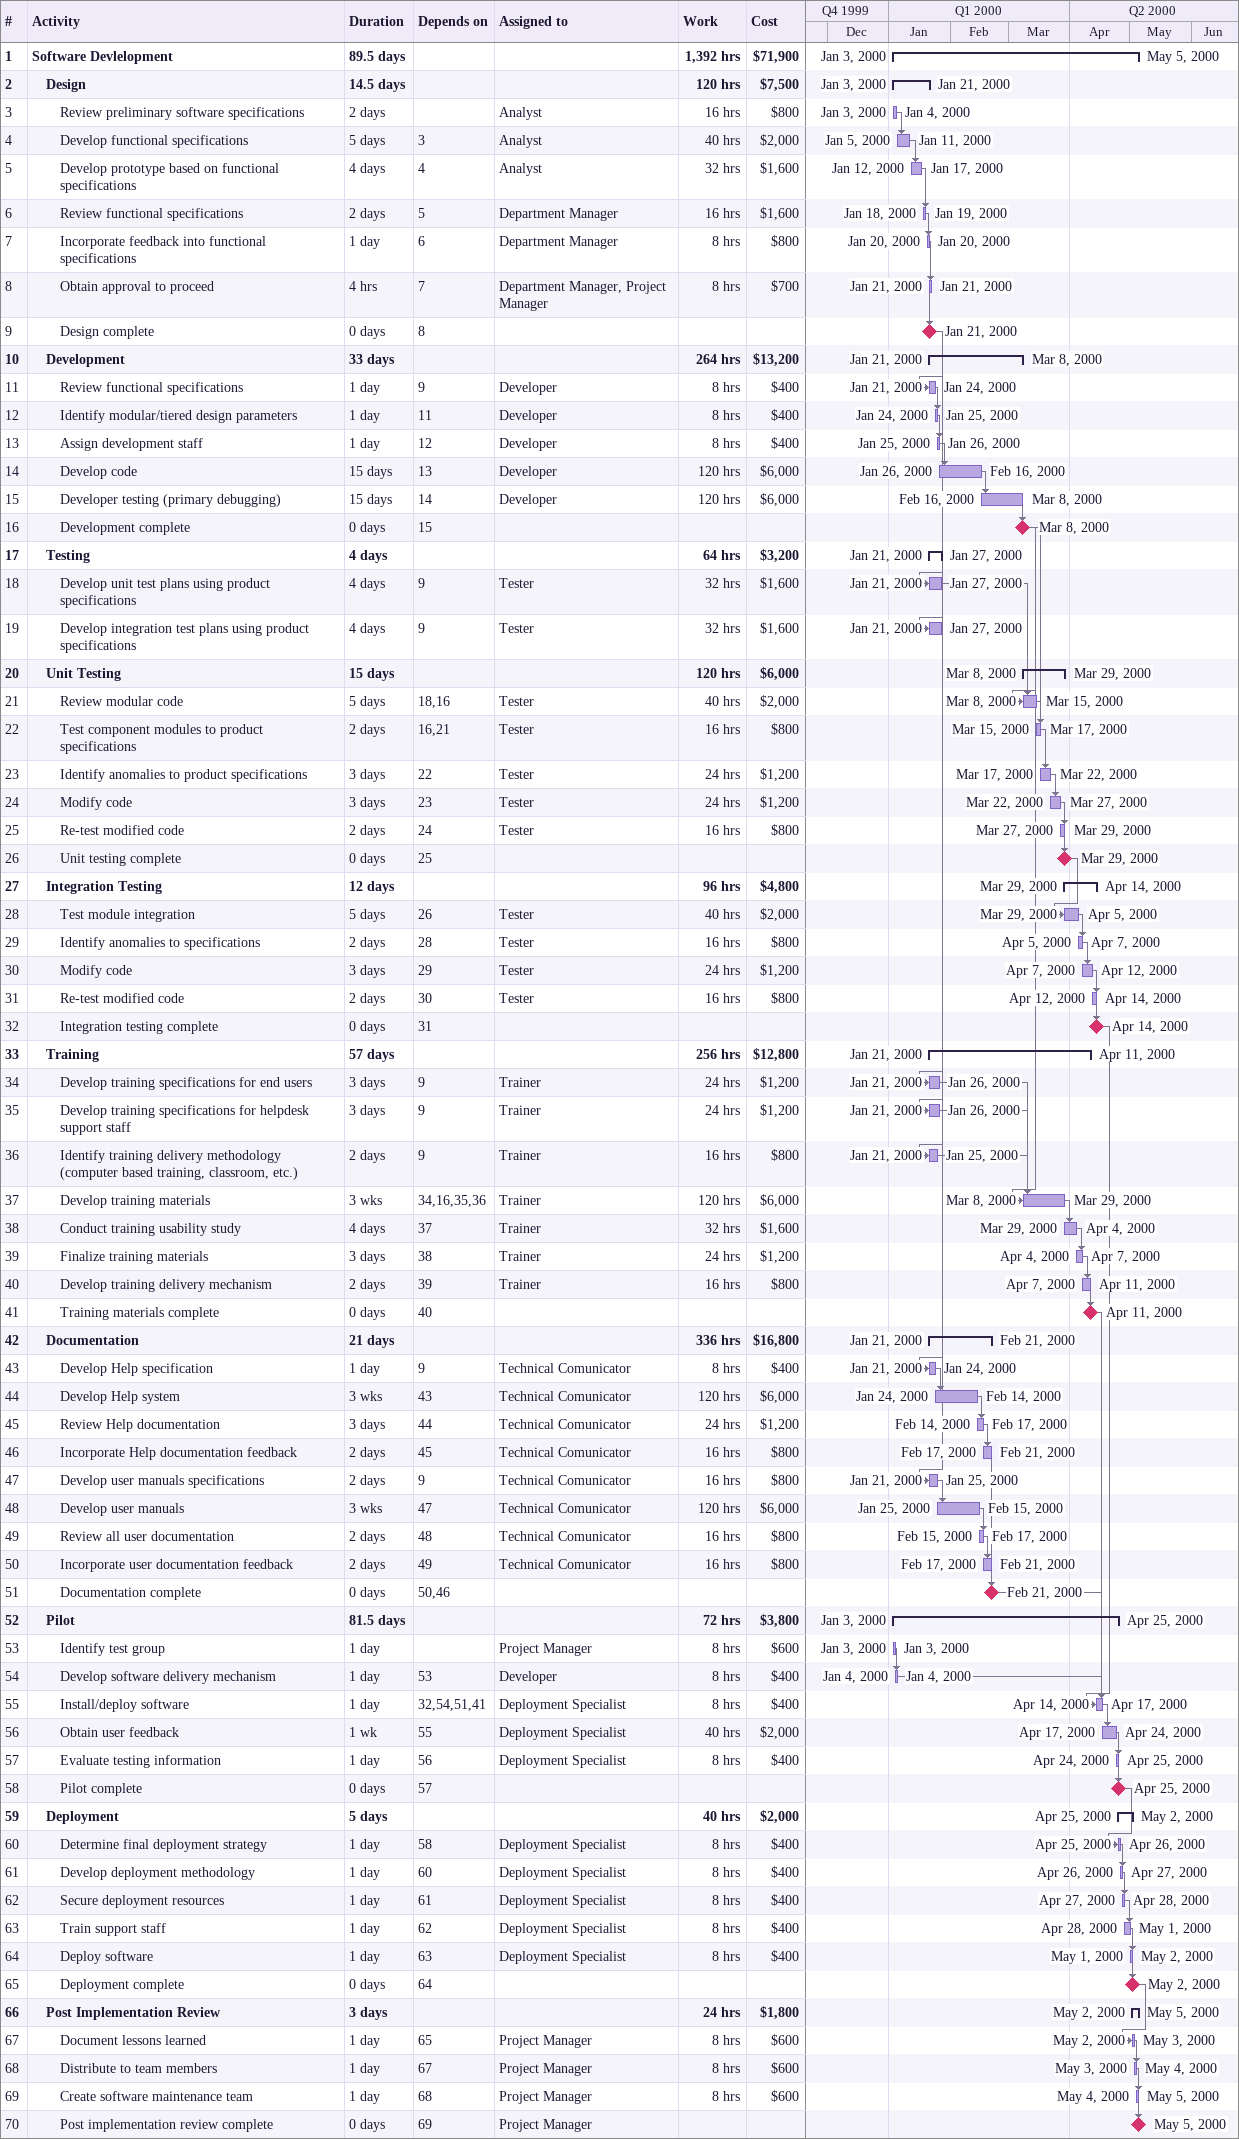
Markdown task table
| ID | Level | Task | Duration | Start | Finish | Predecessors | Resources | Work (h) | Cost ($) |
|---|---|---|---|---|---|---|---|---|---|
| 1 | 1 | **Software Devlelopment** | 89.5d | 2000-01-03 | 2000-05-05 |  |  | 1392 | 71900 |
| 2 | 2 | **Design** | 14.5d | 2000-01-03 | 2000-01-21 |  |  | 120 | 7500 |
| 3 | 3 | Review preliminary software specifications | 2d | 2000-01-03 | 2000-01-04 |  | Analyst | 16 | 800 |
| 4 | 3 | Develop functional specifications | 5d | 2000-01-05 | 2000-01-11 | 3 | Analyst | 40 | 2000 |
| 5 | 3 | Develop prototype based on functional specifications | 4d | 2000-01-12 | 2000-01-17 | 4 | Analyst | 32 | 1600 |
| 6 | 3 | Review functional specifications | 2d | 2000-01-18 | 2000-01-19 | 5 | Department Manager | 16 | 1600 |
| 7 | 3 | Incorporate feedback into functional specifications | 1d | 2000-01-20 | 2000-01-20 | 6 | Department Manager | 8 | 800 |
| 8 | 3 | Obtain approval to proceed | 4h | 2000-01-21 | 2000-01-21 | 7 | Department Manager, Project Manager | 8 | 700 |
| 9 | 3 | Design complete | 0d | 2000-01-21 | 2000-01-21 | 8 |  |  |  |
| 10 | 2 | **Development** | 33d | 2000-01-21 | 2000-03-08 |  |  | 264 | 13200 |
| 11 | 3 | Review functional specifications | 1d | 2000-01-21 | 2000-01-24 | 9 | Developer | 8 | 400 |
| 12 | 3 | Identify modular/tiered design parameters | 1d | 2000-01-24 | 2000-01-25 | 11 | Developer | 8 | 400 |
| 13 | 3 | Assign development staff | 1d | 2000-01-25 | 2000-01-26 | 12 | Developer | 8 | 400 |
| 14 | 3 | Develop code | 15d | 2000-01-26 | 2000-02-16 | 13 | Developer | 120 | 6000 |
| 15 | 3 | Developer testing (primary debugging) | 15d | 2000-02-16 | 2000-03-08 | 14 | Developer | 120 | 6000 |
| 16 | 3 | Development complete | 0d | 2000-03-08 | 2000-03-08 | 15 |  |  |  |
| 17 | 2 | **Testing** | 4d | 2000-01-21 | 2000-01-27 |  |  | 64 | 3200 |
| 18 | 3 | Develop unit test plans using product specifications | 4d | 2000-01-21 | 2000-01-27 | 9 | Tester | 32 | 1600 |
| 19 | 3 | Develop integration test plans using product specifications | 4d | 2000-01-21 | 2000-01-27 | 9 | Tester | 32 | 1600 |
| 20 | 2 | **Unit Testing** | 15d | 2000-03-08 | 2000-03-29 |  |  | 120 | 6000 |
| 21 | 3 | Review modular code | 5d | 2000-03-08 | 2000-03-15 | 18, 16 | Tester | 40 | 2000 |
| 22 | 3 | Test component modules to product specifications | 2d | 2000-03-15 | 2000-03-17 | 16, 21 | Tester | 16 | 800 |
| 23 | 3 | Identify anomalies to product specifications | 3d | 2000-03-17 | 2000-03-22 | 22 | Tester | 24 | 1200 |
| 24 | 3 | Modify code | 3d | 2000-03-22 | 2000-03-27 | 23 | Tester | 24 | 1200 |
| 25 | 3 | Re-test modified code | 2d | 2000-03-27 | 2000-03-29 | 24 | Tester | 16 | 800 |
| 26 | 3 | Unit testing complete | 0d | 2000-03-29 | 2000-03-29 | 25 |  |  |  |
| 27 | 2 | **Integration Testing** | 12d | 2000-03-29 | 2000-04-14 |  |  | 96 | 4800 |
| 28 | 3 | Test module integration | 5d | 2000-03-29 | 2000-04-05 | 26 | Tester | 40 | 2000 |
| 29 | 3 | Identify anomalies to specifications | 2d | 2000-04-05 | 2000-04-07 | 28 | Tester | 16 | 800 |
| 30 | 3 | Modify code | 3d | 2000-04-07 | 2000-04-12 | 29 | Tester | 24 | 1200 |
| 31 | 3 | Re-test modified code | 2d | 2000-04-12 | 2000-04-14 | 30 | Tester | 16 | 800 |
| 32 | 3 | Integration testing complete | 0d | 2000-04-14 | 2000-04-14 | 31 |  |  |  |
| 33 | 2 | **Training** | 57d | 2000-01-21 | 2000-04-11 |  |  | 256 | 12800 |
| 34 | 3 | Develop training specifications for end users | 3d | 2000-01-21 | 2000-01-26 | 9 | Trainer | 24 | 1200 |
| 35 | 3 | Develop training specifications for helpdesk support staff | 3d | 2000-01-21 | 2000-01-26 | 9 | Trainer | 24 | 1200 |
| 36 | 3 | Identify training delivery methodology (computer based training, classroom, etc.) | 2d | 2000-01-21 | 2000-01-25 | 9 | Trainer | 16 | 800 |
| 37 | 3 | Develop training materials | 3w | 2000-03-08 | 2000-03-29 | 34, 16, 35, 36 | Trainer | 120 | 6000 |
| 38 | 3 | Conduct training usability study | 4d | 2000-03-29 | 2000-04-04 | 37 | Trainer | 32 | 1600 |
| 39 | 3 | Finalize training materials | 3d | 2000-04-04 | 2000-04-07 | 38 | Trainer | 24 | 1200 |
| 40 | 3 | Develop training delivery mechanism | 2d | 2000-04-07 | 2000-04-11 | 39 | Trainer | 16 | 800 |
| 41 | 3 | Training materials complete | 0d | 2000-04-11 | 2000-04-11 | 40 |  |  |  |
| 42 | 2 | **Documentation** | 21d | 2000-01-21 | 2000-02-21 |  |  | 336 | 16800 |
| 43 | 3 | Develop Help specification | 1d | 2000-01-21 | 2000-01-24 | 9 | Technical Comunicator | 8 | 400 |
| 44 | 3 | Develop Help system | 3w | 2000-01-24 | 2000-02-14 | 43 | Technical Comunicator | 120 | 6000 |
| 45 | 3 | Review Help documentation | 3d | 2000-02-14 | 2000-02-17 | 44 | Technical Comunicator | 24 | 1200 |
| 46 | 3 | Incorporate Help documentation feedback | 2d | 2000-02-17 | 2000-02-21 | 45 | Technical Comunicator | 16 | 800 |
| 47 | 3 | Develop user manuals specifications | 2d | 2000-01-21 | 2000-01-25 | 9 | Technical Comunicator | 16 | 800 |
| 48 | 3 | Develop user manuals | 3w | 2000-01-25 | 2000-02-15 | 47 | Technical Comunicator | 120 | 6000 |
| 49 | 3 | Review all user documentation | 2d | 2000-02-15 | 2000-02-17 | 48 | Technical Comunicator | 16 | 800 |
| 50 | 3 | Incorporate user documentation feedback | 2d | 2000-02-17 | 2000-02-21 | 49 | Technical Comunicator | 16 | 800 |
| 51 | 3 | Documentation complete | 0d | 2000-02-21 | 2000-02-21 | 50, 46 |  |  |  |
| 52 | 2 | **Pilot** | 81.5d | 2000-01-03 | 2000-04-25 |  |  | 72 | 3800 |
| 53 | 3 | Identify test group | 1d | 2000-01-03 | 2000-01-03 |  | Project Manager | 8 | 600 |
| 54 | 3 | Develop software delivery mechanism | 1d | 2000-01-04 | 2000-01-04 | 53 | Developer | 8 | 400 |
| 55 | 3 | Install/deploy software | 1d | 2000-04-14 | 2000-04-17 | 32, 54, 51, 41 | Deployment Specialist | 8 | 400 |
| 56 | 3 | Obtain user feedback | 1w | 2000-04-17 | 2000-04-24 | 55 | Deployment Specialist | 40 | 2000 |
| 57 | 3 | Evaluate testing information | 1d | 2000-04-24 | 2000-04-25 | 56 | Deployment Specialist | 8 | 400 |
| 58 | 3 | Pilot complete | 0d | 2000-04-25 | 2000-04-25 | 57 |  |  |  |
| 59 | 2 | **Deployment** | 5d | 2000-04-25 | 2000-05-02 |  |  | 40 | 2000 |
| 60 | 3 | Determine final deployment strategy | 1d | 2000-04-25 | 2000-04-26 | 58 | Deployment Specialist | 8 | 400 |
| 61 | 3 | Develop deployment methodology | 1d | 2000-04-26 | 2000-04-27 | 60 | Deployment Specialist | 8 | 400 |
| 62 | 3 | Secure deployment resources | 1d | 2000-04-27 | 2000-04-28 | 61 | Deployment Specialist | 8 | 400 |
| 63 | 3 | Train support staff | 1d | 2000-04-28 | 2000-05-01 | 62 | Deployment Specialist | 8 | 400 |
| 64 | 3 | Deploy software | 1d | 2000-05-01 | 2000-05-02 | 63 | Deployment Specialist | 8 | 400 |
| 65 | 3 | Deployment complete | 0d | 2000-05-02 | 2000-05-02 | 64 |  |  |  |
| 66 | 2 | **Post Implementation Review** | 3d | 2000-05-02 | 2000-05-05 |  |  | 24 | 1800 |
| 67 | 3 | Document lessons learned | 1d | 2000-05-02 | 2000-05-03 | 65 | Project Manager | 8 | 600 |
| 68 | 3 | Distribute to team members | 1d | 2000-05-03 | 2000-05-04 | 67 | Project Manager | 8 | 600 |
| 69 | 3 | Create software maintenance team | 1d | 2000-05-04 | 2000-05-05 | 68 | Project Manager | 8 | 600 |
| 70 | 3 | Post implementation review complete | 0d | 2000-05-05 | 2000-05-05 | 69 | Project Manager |  |  |
